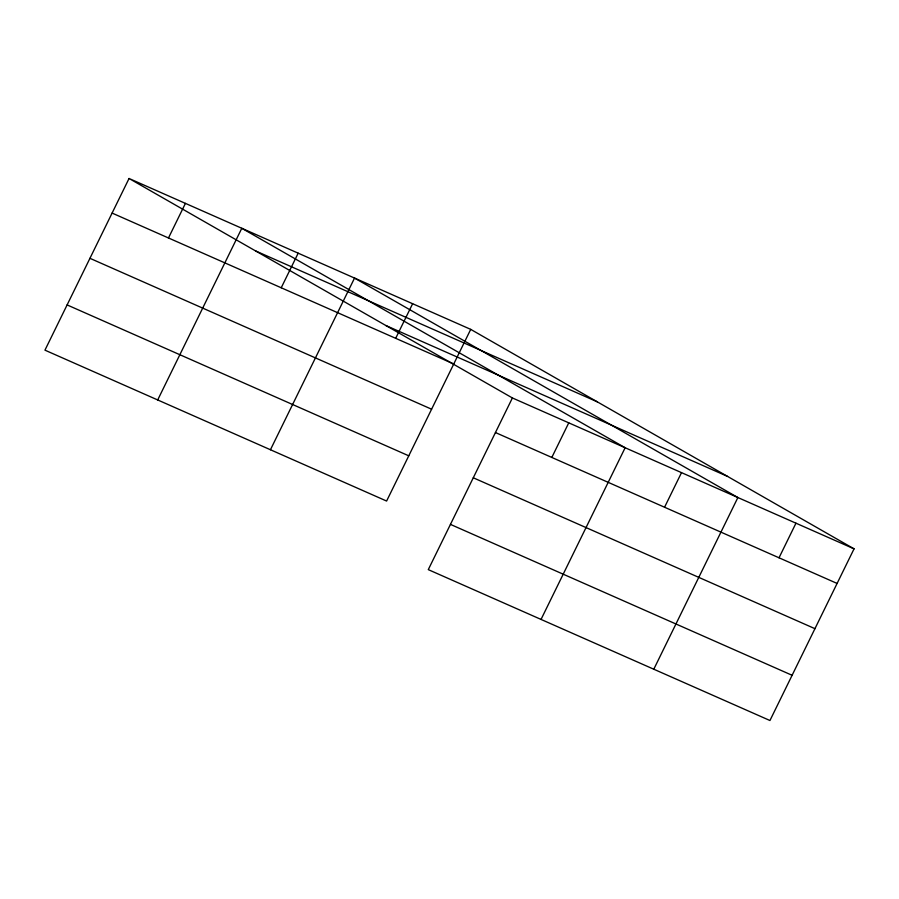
<?xml version="1.0" encoding="UTF-8"?>
<svg xmlns="http://www.w3.org/2000/svg" width="899" height="899" viewBox="0 0 899 899"><rect width="100%" height="100%" fill="white"/><g stroke="black" fill="none" stroke-linecap="round" stroke-linejoin="round"><path stroke-width="1.35" d="M129.051 178.485L44.95 350.161L386.604 501.046L470.716 329.371L129.051 178.485L512.396 397.954L854.05 548.84L769.949 720.515L428.284 569.629L512.396 397.954M168.473 237.977L185.43 203.376M157.696 399.954L241.797 228.279L625.142 447.747L541.041 619.422M281.23 287.77L298.176 253.17M270.442 449.747L354.543 278.072L737.888 497.54L653.787 669.216M395.684 338.316L412.63 303.727M551.817 457.445L568.764 422.845M664.563 507.238L681.509 472.638M779.017 557.785L795.963 523.196M255.552 250.911L597.217 401.797M385.885 325.528L727.549 476.414M112.105 213.074L453.759 363.971M495.439 432.543L837.104 583.44M89.945 258.316L431.599 409.202M473.279 477.785L814.944 628.671M67.11 304.918L408.775 455.815M450.444 524.387L792.109 675.284M470.716 329.371L854.05 548.84"/></g></svg>
